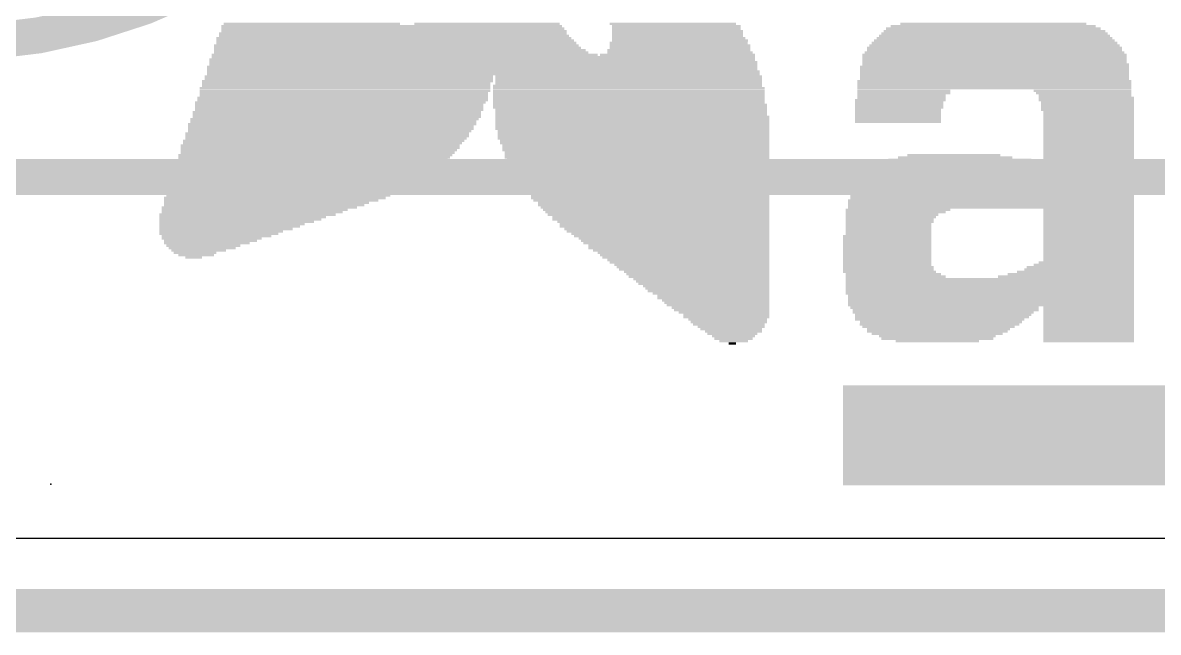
# Model space of a CAD drawing. Extents: x -30.6 to 30.6, y -30.6 to 30.6.
# Drawn here: x 8.06 to 16.05, y -30.63 to -26.35 of the extents above; entities that cross this region are included whole.
import ezdxf

# ---------------------------------------------------------------- set-up
doc = ezdxf.new("R2010")
doc.units = 0
for name, color, linetype in [('1', 12, 'CONTINUOUS'), ('16', 5, 'CONTINUOUS'), ('20', 53, 'CONTINUOUS'), ('21', 40, 'CONTINUOUS'), ('23', 40, 'CONTINUOUS')]:
    doc.layers.add(name, color=color, linetype=linetype)

# ---------------------------------------------------------------- blocks, each defined once
blk = doc.blocks.new('RECT')
blk.add_solid([(-0.5, -0.5), (0.5, -0.5), (-0.5, 0.5), (0.5, 0.5)])

msp = doc.modelspace()

# ---------------------------------------------------------------- linework, layer by layer
at = {"layer": '1'}
for points, const_width in [([(6.5, -27.432), (21.464, -27.432)], 0.254), ([(-30.48, -30.48), (30.48, -30.48)], 0.3048)]:
    msp.add_lwpolyline(points, dxfattribs=dict(at, const_width=const_width))
at = {"layer": '16', "const_width": 0.254}
msp.add_lwpolyline([(3.8, -24, 5.1283), (3.8, -21)], format="xyb", dxfattribs=at)
at = {"layer": '16', "const_width": 0.3048}
msp.add_lwpolyline([(-30.48, -30.48), (30.48, -30.48)], dxfattribs=at)
at = {"layer": '20'}
msp.add_line((29.972, -29.972), (-30.028, -29.972), dxfattribs=at)
at = {"layer": '23'}
msp.add_point((8.255, -29.591), dxfattribs=at)

# ---------------------------------------------------------------- block references
at = {"layer": '21'}
for p, xscale, yscale in [((10.0907, -26.3556), 1.2405, 0.0167), ((11.3228, -26.3556), 1.0226, 0.0167), ((12.6304, -26.3556), 0.8885, 0.0167), ((14.8852, -26.3556), 1.3076, 0.0167), ((10.6607, -26.4226), 2.4475, 0.0168), ((10.6691, -26.4394), 2.4643, 0.0167), ((10.6523, -26.3723), 2.3973, 0.0168), ((10.6606, -26.3891), 2.414, 0.0168), ((10.669, -26.4059), 2.4308, 0.0167), ((12.6555, -26.3723), 0.9053, 0.0168), ((12.6555, -26.3891), 0.9053, 0.0168), ((12.6639, -26.4059), 0.922, 0.0167), ((12.6639, -26.4226), 0.922, 0.0168), ((12.6639, -26.4394), 0.922, 0.0167), ((14.8936, -26.4394), 1.6261, 0.0167), ((14.8936, -26.4226), 1.5925, 0.0168), ((14.8936, -26.4059), 1.5591, 0.0167), ((14.8852, -26.3891), 1.5087, 0.0168), ((14.8852, -26.3723), 1.4417, 0.0168), ((10.6858, -26.5064), 2.5649, 0.0168), ((10.6942, -26.5232), 2.5817, 0.0168), ((10.669, -26.4561), 2.4978, 0.0168), ((10.6774, -26.4729), 2.5146, 0.0168), ((10.6858, -26.4897), 2.5314, 0.0167), ((12.6723, -26.4897), 0.9723, 0.0167), ((12.6807, -26.5064), 0.989, 0.0168), ((12.6807, -26.5232), 0.989, 0.0168), ((12.6723, -26.4561), 0.9388, 0.0168), ((12.6807, -26.4729), 0.9556, 0.0168), ((14.8936, -26.5232), 1.7937, 0.0168), ((14.8936, -26.5064), 1.7603, 0.0168), ((14.8936, -26.4897), 1.7267, 0.0167), ((14.8936, -26.4729), 1.6931, 0.0168), ((14.8936, -26.4561), 1.6597, 0.0168), ((11.2893, -26.607), 3.839, 0.0168), ((10.7445, -26.5735), 2.7157, 0.0168), ((11.2977, -26.5903), 3.8222, 0.0167), ((10.7109, -26.54), 2.6152, 0.0167), ((10.7193, -26.5567), 2.632, 0.0168), ((12.6639, -26.5735), 1.0897, 0.0168), ((12.6723, -26.54), 1.0058, 0.0167), ((12.6807, -26.5567), 1.0226, 0.0168), ((14.8935, -26.5735), 1.8608, 0.0168), ((14.8935, -26.5903), 1.8608, 0.0167), ((14.8935, -26.607), 1.8608, 0.0168), ((14.8936, -26.5567), 1.8273, 0.0168), ((14.8936, -26.54), 1.7937, 0.0167), ((11.2893, -26.6573), 3.8725, 0.0168), ((11.2893, -26.6741), 3.8725, 0.0167), ((11.2977, -26.6908), 3.8893, 0.0168), ((11.2977, -26.6238), 3.8557, 0.0168), ((11.2977, -26.6406), 3.8557, 0.0167), ((14.8936, -26.6573), 1.8943, 0.0168), ((14.8936, -26.6741), 1.8943, 0.0167), ((14.8936, -26.6908), 1.8943, 0.0168), ((14.8935, -26.6238), 1.8608, 0.0168), ((14.9019, -26.6406), 1.8776, 0.0167), ((10.3421, -26.7579), 2.0452, 0.0168), ((10.3505, -26.7244), 2.0284, 0.0167), ((10.3505, -26.7411), 2.0284, 0.0168), ((11.2977, -26.7076), 3.8893, 0.0168), ((12.3203, -26.7244), 1.8776, 0.0167), ((12.3203, -26.7411), 1.8776, 0.0168), ((12.3203, -26.7579), 1.8776, 0.0168), ((14.8936, -26.7579), 1.9279, 0.0168), ((14.8936, -26.7076), 1.8943, 0.0168), ((14.8936, -26.7244), 1.8943, 0.0167), ((14.8936, -26.7411), 1.8943, 0.0168), ((10.3254, -26.8082), 2.0452, 0.0168), ((10.3254, -26.825), 2.0452, 0.0167), ((10.317, -26.8417), 2.0284, 0.0168), ((10.3338, -26.7747), 2.0285, 0.0167), ((10.3338, -26.7914), 2.0285, 0.0168), ((12.3119, -26.7914), 1.8944, 0.0168), ((12.3203, -26.8082), 1.9111, 0.0168), ((12.3203, -26.825), 1.9111, 0.0167), ((12.3203, -26.8417), 1.9111, 0.0168), ((12.3203, -26.7747), 1.8776, 0.0167), ((14.8936, -26.7747), 1.9279, 0.0167), ((14.8936, -26.7914), 1.9279, 0.0168), ((14.8936, -26.8082), 1.9279, 0.0168), ((14.2565, -26.825), 0.6538, 0.0167), ((14.2565, -26.8417), 0.6538, 0.0168), ((15.5139, -26.825), 0.6873, 0.0167), ((15.5222, -26.8417), 0.6706, 0.0168), ((10.2918, -26.9088), 2.0452, 0.0167), ((10.2835, -26.9255), 2.0285, 0.0168), ((10.3086, -26.8752), 2.0452, 0.0168), ((10.3086, -26.892), 2.0452, 0.0168), ((10.317, -26.8585), 2.0284, 0.0167), ((12.3203, -26.8585), 1.9111, 0.0167), ((12.3203, -26.8752), 1.9111, 0.0168), ((12.3203, -26.892), 1.9111, 0.0168), ((12.3203, -26.9088), 1.9111, 0.0167), ((12.3287, -26.9255), 1.9279, 0.0168), ((14.2314, -26.892), 0.637, 0.0168), ((14.223, -26.9088), 0.6202, 0.0167), ((14.223, -26.9255), 0.6202, 0.0168), ((14.2398, -26.8585), 0.6203, 0.0167), ((14.2398, -26.8752), 0.6203, 0.0168), ((15.5306, -26.8585), 0.6538, 0.0167), ((15.539, -26.8752), 0.6705, 0.0168), ((15.539, -26.892), 0.6705, 0.0168), ((15.5473, -26.9088), 0.6538, 0.0167), ((15.5473, -26.9255), 0.6538, 0.0168), ((10.2667, -26.9758), 2.0284, 0.0168), ((10.2667, -26.9926), 2.0284, 0.0168), ((10.2667, -27.0094), 2.0284, 0.0167), ((10.2835, -26.9423), 2.0285, 0.0168), ((10.2835, -26.9591), 2.0285, 0.0167), ((12.3287, -26.9423), 1.9279, 0.0168), ((12.3371, -26.9591), 1.9111, 0.0167), ((12.3371, -26.9758), 1.9111, 0.0168), ((12.3371, -26.9926), 1.9111, 0.0168), ((12.3454, -27.0094), 1.9278, 0.0167), ((14.223, -26.9423), 0.6202, 0.0168), ((14.2147, -26.9591), 0.6035, 0.0167), ((14.2147, -26.9758), 0.6035, 0.0168), ((14.2147, -26.9926), 0.6035, 0.0168), ((14.2147, -27.0094), 0.6035, 0.0167), ((15.5473, -26.9423), 0.6538, 0.0168), ((15.5473, -26.9591), 0.6538, 0.0167), ((15.5557, -26.9758), 0.637, 0.0168), ((15.5557, -26.9926), 0.637, 0.0168), ((15.5557, -27.0094), 0.637, 0.0167), ((10.2332, -27.0597), 2.0285, 0.0167), ((10.2248, -27.0764), 2.0117, 0.0168), ((10.2499, -27.0261), 2.0284, 0.0168), ((10.2416, -27.0429), 2.0117, 0.0168), ((12.3454, -27.0261), 1.9278, 0.0168), ((12.3454, -27.0429), 1.9278, 0.0168), ((12.3454, -27.0597), 1.9278, 0.0167), ((12.3454, -27.0764), 1.9278, 0.0168), ((14.2147, -27.0261), 0.6035, 0.0168), ((14.2147, -27.0429), 0.6035, 0.0168), ((15.5557, -27.0261), 0.637, 0.0168), ((15.5557, -27.0429), 0.637, 0.0168), ((15.5557, -27.0597), 0.637, 0.0167), ((15.5557, -27.0764), 0.637, 0.0168), ((10.1997, -27.1267), 1.9949, 0.0168), ((10.1997, -27.1435), 1.9949, 0.0167), ((10.1913, -27.1602), 1.9781, 0.0168), ((10.2248, -27.0932), 2.0117, 0.0167), ((10.2164, -27.1099), 1.9949, 0.0168), ((12.3454, -27.0932), 1.9278, 0.0167), ((12.3538, -27.1099), 1.911, 0.0168), ((12.3538, -27.1267), 1.911, 0.0168), ((12.3538, -27.1435), 1.911, 0.0167), ((12.3538, -27.1602), 1.911, 0.0168), ((15.5557, -27.0932), 0.637, 0.0167), ((15.5557, -27.1099), 0.637, 0.0168), ((15.5557, -27.1267), 0.637, 0.0168), ((15.5557, -27.1435), 0.637, 0.0167), ((15.5557, -27.1602), 0.637, 0.0168), ((10.1493, -27.2105), 1.9614, 0.0168), ((10.1493, -27.2273), 1.9614, 0.0168), ((10.141, -27.2441), 1.9447, 0.0167), ((10.1745, -27.177), 1.9782, 0.0168), ((10.1661, -27.1938), 1.9614, 0.0167), ((12.3621, -27.177), 1.8943, 0.0168), ((12.3621, -27.1938), 1.8943, 0.0167), ((12.3705, -27.2105), 1.8775, 0.0168), ((12.3705, -27.2273), 1.8775, 0.0168), ((12.3705, -27.2441), 1.8775, 0.0167), ((15.5557, -27.177), 0.637, 0.0168), ((15.5557, -27.1938), 0.637, 0.0167), ((15.5557, -27.2105), 0.637, 0.0168), ((15.5557, -27.2273), 0.637, 0.0168), ((15.5557, -27.2441), 0.637, 0.0167), ((10.0739, -27.3279), 1.8776, 0.0167), ((10.1158, -27.2776), 1.9278, 0.0167), ((10.1075, -27.2943), 1.9111, 0.0168), ((10.0991, -27.3111), 1.8943, 0.0168), ((10.1326, -27.2608), 1.9279, 0.0168), ((12.3789, -27.2608), 1.8608, 0.0168), ((12.3789, -27.2776), 1.8608, 0.0167), ((12.3789, -27.2943), 1.8608, 0.0168), ((12.3873, -27.3111), 1.844, 0.0168), ((12.3957, -27.3279), 1.8272, 0.0167), ((14.9858, -27.3279), 1.7769, 0.0167), ((14.6505, -27.3111), 1.0059, 0.0168), ((14.617, -27.2943), 0.8047, 0.0168), ((14.6086, -27.2776), 0.6538, 0.0167), ((15.5557, -27.2608), 0.637, 0.0168), ((15.5557, -27.2776), 0.637, 0.0167), ((15.5557, -27.2943), 0.637, 0.0168), ((15.5557, -27.3111), 0.637, 0.0168), ((10.0488, -27.3614), 1.8609, 0.0168), ((10.0404, -27.3782), 1.8441, 0.0167), ((10.032, -27.3949), 1.8273, 0.0168), ((10.0655, -27.3446), 1.8608, 0.0168), ((12.3957, -27.3446), 1.8272, 0.0168), ((12.404, -27.3614), 1.8105, 0.0168), ((12.404, -27.3782), 1.8105, 0.0167), ((12.404, -27.3949), 1.8105, 0.0168), ((14.9355, -27.3949), 1.8775, 0.0168), ((14.9438, -27.3782), 1.8608, 0.0167), ((14.9522, -27.3614), 1.844, 0.0168), ((14.969, -27.3446), 1.8105, 0.0168), ((9.9649, -27.462), 1.7267, 0.0168), ((9.9649, -27.4788), 1.7267, 0.0167), ((9.9985, -27.4285), 1.7937, 0.0167), ((9.9817, -27.4452), 1.7602, 0.0168), ((10.0152, -27.4117), 1.7938, 0.0168), ((12.4208, -27.4117), 1.7769, 0.0168), ((12.4208, -27.4285), 1.7769, 0.0167), ((12.4292, -27.4452), 1.7602, 0.0168), ((12.4292, -27.462), 1.7602, 0.0168), ((12.4376, -27.4788), 1.7434, 0.0167), ((14.8936, -27.4788), 1.9613, 0.0167), ((14.9019, -27.462), 1.9446, 0.0168), ((14.9103, -27.4452), 1.9278, 0.0168), ((14.9187, -27.4117), 1.9111, 0.0168), ((14.9187, -27.4285), 1.9111, 0.0167), ((9.8727, -27.5458), 1.6093, 0.0168), ((9.9063, -27.5123), 1.6764, 0.0167), ((9.8895, -27.529), 1.6428, 0.0168), ((9.856, -27.5626), 1.5758, 0.0167), ((9.9314, -27.4955), 1.6932, 0.0168), ((12.446, -27.4955), 1.7266, 0.0168), ((12.446, -27.5123), 1.7266, 0.0167), ((12.4543, -27.529), 1.7099, 0.0168), ((12.4627, -27.5458), 1.6931, 0.0168), ((12.4711, -27.5626), 1.6764, 0.0167), ((14.8768, -27.5626), 1.9949, 0.0167), ((14.8852, -27.5123), 1.9781, 0.0167), ((14.8852, -27.529), 1.9781, 0.0168), ((14.8852, -27.5458), 1.9781, 0.0168), ((14.8936, -27.4955), 1.9613, 0.0168), ((9.7218, -27.6464), 1.3747, 0.0168), ((9.7721, -27.6129), 1.4417, 0.0167), ((9.8308, -27.5793), 1.559, 0.0168), ((9.8057, -27.5961), 1.5088, 0.0168), ((9.7554, -27.6296), 1.4082, 0.0168), ((12.4711, -27.5793), 1.6764, 0.0168), ((12.4795, -27.5961), 1.6596, 0.0168), ((12.4962, -27.6129), 1.6261, 0.0167), ((12.4962, -27.6296), 1.6261, 0.0168), ((12.5046, -27.6464), 1.6093, 0.0168), ((14.8684, -27.5961), 2.0116, 0.0168), ((14.8684, -27.6129), 2.0116, 0.0167), ((14.8684, -27.6296), 2.0116, 0.0168), ((14.8684, -27.6464), 2.0116, 0.0168), ((14.8768, -27.5793), 1.9949, 0.0168), ((9.638, -27.6967), 1.2405, 0.0167), ((9.5877, -27.7302), 1.1399, 0.0168), ((9.6045, -27.7134), 1.1734, 0.0168), ((9.6715, -27.6799), 1.2741, 0.0168), ((9.6883, -27.6632), 1.3076, 0.0167), ((12.513, -27.6632), 1.5925, 0.0167), ((12.5214, -27.6799), 1.5758, 0.0168), ((12.5298, -27.6967), 1.559, 0.0167), ((12.5465, -27.7134), 1.5255, 0.0168), ((12.5465, -27.7302), 1.5255, 0.0168), ((14.2146, -27.6632), 0.7376, 0.0167), ((14.1727, -27.6967), 0.6538, 0.0167), ((14.1643, -27.7134), 0.637, 0.0168), ((14.1979, -27.6799), 0.7041, 0.0168), ((14.156, -27.7302), 0.6203, 0.0168), ((15.5557, -27.6632), 0.637, 0.0167), ((15.5557, -27.6799), 0.637, 0.0168), ((15.5557, -27.6967), 0.637, 0.0167), ((15.5557, -27.7134), 0.637, 0.0168), ((15.5557, -27.7302), 0.637, 0.0168), ((9.4871, -27.7973), 0.9387, 0.0167), ((9.5626, -27.747), 1.0896, 0.0167), ((9.5291, -27.7637), 1.0226, 0.0168), ((9.5123, -27.7805), 0.989, 0.0168), ((12.5633, -27.747), 1.4919, 0.0167), ((12.5717, -27.7637), 1.4752, 0.0168), ((12.5717, -27.7805), 1.4752, 0.0168), ((12.5884, -27.7973), 1.4417, 0.0167), ((14.156, -27.747), 0.6203, 0.0167), ((14.1476, -27.7637), 0.6035, 0.0168), ((14.1476, -27.7805), 0.6035, 0.0168), ((14.1476, -27.7973), 0.6035, 0.0167), ((15.5557, -27.747), 0.637, 0.0167), ((15.5557, -27.7637), 0.637, 0.0168), ((15.5557, -27.7805), 0.637, 0.0168), ((15.5557, -27.7973), 0.637, 0.0167), ((9.4536, -27.814), 0.8717, 0.0168), ((9.4369, -27.8308), 0.8382, 0.0168), ((9.3865, -27.8643), 0.7041, 0.0168), ((9.4201, -27.8476), 0.7712, 0.0167), ((9.3782, -27.8811), 0.6538, 0.0168), ((12.5968, -27.814), 1.4249, 0.0168), ((12.6136, -27.8308), 1.3914, 0.0168), ((12.622, -27.8476), 1.3746, 0.0167), ((12.6387, -27.8643), 1.3411, 0.0168), ((12.6471, -27.8811), 1.3243, 0.0168), ((14.1392, -27.8476), 0.6203, 0.0167), ((14.1392, -27.8643), 0.6203, 0.0168), ((14.1392, -27.8811), 0.6203, 0.0168), ((14.1476, -27.814), 0.6035, 0.0168), ((14.1476, -27.8308), 0.6035, 0.0168), ((15.5557, -27.814), 0.637, 0.0168), ((15.5557, -27.8308), 0.637, 0.0168), ((15.5557, -27.8476), 0.637, 0.0167), ((15.5557, -27.8643), 0.637, 0.0168), ((15.5557, -27.8811), 0.637, 0.0168), ((9.353, -27.8979), 0.6035, 0.0167), ((9.3279, -27.9146), 0.5196, 0.0168), ((9.3195, -27.9314), 0.4694, 0.0167), ((9.2944, -27.9481), 0.3856, 0.0168), ((9.2692, -27.9649), 0.3018, 0.0168), ((12.6555, -27.8979), 1.3075, 0.0167), ((12.6723, -27.9146), 1.274, 0.0168), ((12.6723, -27.9314), 1.274, 0.0167), ((12.689, -27.9481), 1.2405, 0.0168), ((12.7058, -27.9649), 1.207, 0.0168), ((14.1392, -27.8979), 0.6203, 0.0167), ((14.1392, -27.9146), 0.6203, 0.0168), ((14.1392, -27.9314), 0.6203, 0.0167), ((14.1392, -27.9481), 0.6203, 0.0168), ((14.1392, -27.9649), 0.6203, 0.0168), ((15.5557, -27.8979), 0.637, 0.0167), ((15.5557, -27.9146), 0.637, 0.0168), ((15.5557, -27.9314), 0.637, 0.0167), ((15.5557, -27.9481), 0.637, 0.0168), ((15.5557, -27.9649), 0.637, 0.0168), ((9.2776, -27.9817), 0.2514, 0.0167), ((9.2608, -27.9984), 0.1173, 0.0168), ((12.7142, -27.9817), 1.1902, 0.0167), ((12.7226, -27.9984), 1.1734, 0.0168), ((12.7393, -28.0152), 1.1399, 0.0168), ((12.7477, -28.032), 1.1231, 0.0167), ((12.7645, -28.0487), 1.0896, 0.0168), ((14.1392, -27.9817), 0.6203, 0.0167), ((14.1392, -27.9984), 0.6203, 0.0168), ((14.1392, -28.0152), 0.6203, 0.0168), ((14.1392, -28.032), 0.6203, 0.0167), ((14.1392, -28.0487), 0.6203, 0.0168), ((15.5222, -28.0487), 0.704, 0.0168), ((15.539, -28.032), 0.6705, 0.0167), ((15.5557, -27.9817), 0.637, 0.0167), ((15.5557, -27.9984), 0.637, 0.0168), ((15.5557, -28.0152), 0.637, 0.0168), ((12.7729, -28.0655), 1.0728, 0.0168), ((12.7813, -28.0823), 1.0561, 0.0167), ((12.798, -28.099), 1.0226, 0.0168), ((12.8064, -28.1158), 1.0058, 0.0167), ((14.1559, -28.099), 0.6538, 0.0168), ((14.1476, -28.0655), 0.6371, 0.0168), ((14.1476, -28.0823), 0.6371, 0.0167), ((14.1811, -28.1158), 0.6706, 0.0167), ((15.43, -28.1158), 0.8885, 0.0167), ((15.4635, -28.099), 0.8214, 0.0168), ((15.4887, -28.0823), 0.7711, 0.0167), ((15.4971, -28.0655), 0.7543, 0.0168), ((12.8148, -28.1325), 0.989, 0.0168), ((12.8316, -28.1493), 0.9555, 0.0168), ((12.8399, -28.1661), 0.9387, 0.0167), ((12.8483, -28.1828), 0.922, 0.0168), ((12.8651, -28.1996), 0.8884, 0.0168), ((14.86, -28.1493), 2.0284, 0.0168), ((14.86, -28.1661), 2.0284, 0.0167), ((14.86, -28.1828), 2.0284, 0.0168), ((14.86, -28.1996), 2.0284, 0.0168), ((14.1979, -28.1325), 0.7041, 0.0168), ((15.3965, -28.1325), 0.9555, 0.0168), ((12.8735, -28.2164), 0.8717, 0.0167), ((12.8819, -28.2331), 0.8549, 0.0168), ((12.8986, -28.2499), 0.8214, 0.0168), ((12.9154, -28.2667), 0.7879, 0.0167), ((12.9154, -28.2834), 0.7879, 0.0168), ((14.86, -28.2164), 2.0284, 0.0167), ((14.86, -28.2331), 2.0284, 0.0168), ((14.86, -28.2499), 2.0284, 0.0168), ((14.8684, -28.2667), 2.0116, 0.0167), ((14.8684, -28.2834), 2.0116, 0.0168), ((12.9322, -28.3002), 0.7543, 0.0168), ((12.9405, -28.317), 0.7376, 0.0167), ((12.9489, -28.3337), 0.7208, 0.0168), ((12.9657, -28.3505), 0.6873, 0.0167), ((12.9741, -28.3672), 0.6705, 0.0168), ((14.8684, -28.3002), 2.0116, 0.0168), ((14.8684, -28.317), 2.0116, 0.0167), ((14.8684, -28.3337), 2.0116, 0.0168), ((14.5415, -28.3505), 1.3244, 0.0167), ((14.5499, -28.3672), 1.3076, 0.0168), ((15.5557, -28.3505), 0.637, 0.0167), ((15.5557, -28.3672), 0.637, 0.0168), ((12.9908, -28.384), 0.637, 0.0168), ((13.0076, -28.4008), 0.6035, 0.0167), ((13.0076, -28.4175), 0.6035, 0.0168), ((13.016, -28.4343), 0.5532, 0.0168), ((14.5332, -28.384), 1.2741, 0.0168), ((14.508, -28.4343), 1.1902, 0.0168), ((14.5332, -28.4008), 1.2405, 0.0167), ((14.5248, -28.4175), 1.2237, 0.0168), ((15.5557, -28.384), 0.637, 0.0168), ((15.5557, -28.4008), 0.637, 0.0167), ((15.5557, -28.4175), 0.637, 0.0168), ((15.5557, -28.4343), 0.637, 0.0168), ((13.0244, -28.4511), 0.5365, 0.0167), ((13.0244, -28.4678), 0.5029, 0.0168), ((13.0411, -28.4846), 0.4694, 0.0168), ((13.0412, -28.5014), 0.4359, 0.0167), ((13.0579, -28.5181), 0.4024, 0.0168), ((14.508, -28.4678), 1.1232, 0.0168), ((14.5164, -28.4511), 1.1399, 0.0167), ((14.4996, -28.4846), 1.0729, 0.0168), ((14.4996, -28.5014), 1.0058, 0.0167), ((14.4912, -28.5181), 0.989, 0.0168), ((15.5557, -28.4511), 0.637, 0.0167), ((15.5557, -28.4678), 0.637, 0.0168), ((15.5557, -28.4846), 0.637, 0.0168), ((15.5557, -28.5014), 0.637, 0.0167), ((15.5557, -28.5181), 0.637, 0.0168), ((13.0495, -28.5349), 0.352, 0.0167), ((13.0579, -28.5516), 0.3018, 0.0168), ((13.0579, -28.5684), 0.2682, 0.0168), ((13.0579, -28.5852), 0.2012, 0.0167), ((13.0495, -28.6019), 0.0503, 0.0168), ((14.4912, -28.5349), 0.922, 0.0167), ((14.4912, -28.5516), 0.8214, 0.0168), ((14.4913, -28.5684), 0.7879, 0.0168), ((14.4912, -28.5852), 0.5868, 0.0167), ((15.5557, -28.5349), 0.637, 0.0167), ((15.5557, -28.5516), 0.637, 0.0168), ((15.5557, -28.5684), 0.637, 0.0168), ((15.5557, -28.5852), 0.637, 0.0167), ((20.828, -28.9037), 13.998, 0.0168), ((20.828, -28.9205), 13.998, 0.0167), ((20.828, -28.9372), 13.998, 0.0168), ((20.828, -28.954), 13.998, 0.0167), ((20.828, -28.9707), 13.998, 0.0168), ((20.828, -28.9875), 13.998, 0.0168), ((17.2489, -29.0043), 6.8397, 0.0167), ((17.2489, -29.021), 6.8397, 0.0168), ((17.2489, -29.0378), 6.8397, 0.0168), ((17.2489, -29.0546), 6.8397, 0.0167), ((17.2489, -29.0713), 6.8397, 0.0168), ((17.2489, -29.0881), 6.8397, 0.0168), ((17.2489, -29.1049), 6.8397, 0.0167), ((17.2489, -29.1216), 6.8397, 0.0168), ((17.2489, -29.1384), 6.8397, 0.0168), ((17.2489, -29.1552), 6.8397, 0.0167), ((17.2489, -29.1719), 6.8397, 0.0168), ((17.2489, -29.1887), 6.8397, 0.0167), ((17.2489, -29.2054), 6.8397, 0.0168), ((17.2489, -29.2222), 6.8397, 0.0168), ((17.2489, -29.239), 6.8397, 0.0167), ((17.2489, -29.2557), 6.8397, 0.0168), ((17.2489, -29.2725), 6.8397, 0.0168), ((17.2489, -29.2893), 6.8397, 0.0167), ((17.2489, -29.306), 6.8397, 0.0168), ((17.2489, -29.3228), 6.8397, 0.0168), ((17.2489, -29.3396), 6.8397, 0.0167), ((17.2489, -29.3563), 6.8397, 0.0168), ((17.2489, -29.3731), 6.8397, 0.0167), ((17.2489, -29.3898), 6.8397, 0.0168), ((17.2489, -29.4066), 6.8397, 0.0168), ((17.2489, -29.4234), 6.8397, 0.0167), ((17.2489, -29.4401), 6.8397, 0.0168), ((17.2489, -29.4569), 6.8397, 0.0168), ((17.2489, -29.4737), 6.8397, 0.0167), ((17.2489, -29.4904), 6.8397, 0.0168), ((17.2489, -29.5072), 6.8397, 0.0168), ((17.2489, -29.524), 6.8397, 0.0167), ((17.2489, -29.5407), 6.8397, 0.0168), ((17.2489, -29.5575), 6.8397, 0.0168), ((17.2489, -29.5743), 6.8397, 0.0167), ((17.2489, -29.591), 6.8397, 0.0168)]:
    msp.add_blockref('RECT', p, dxfattribs=dict(at, xscale=xscale, yscale=yscale))

doc.saveas('drawing.dxf')
